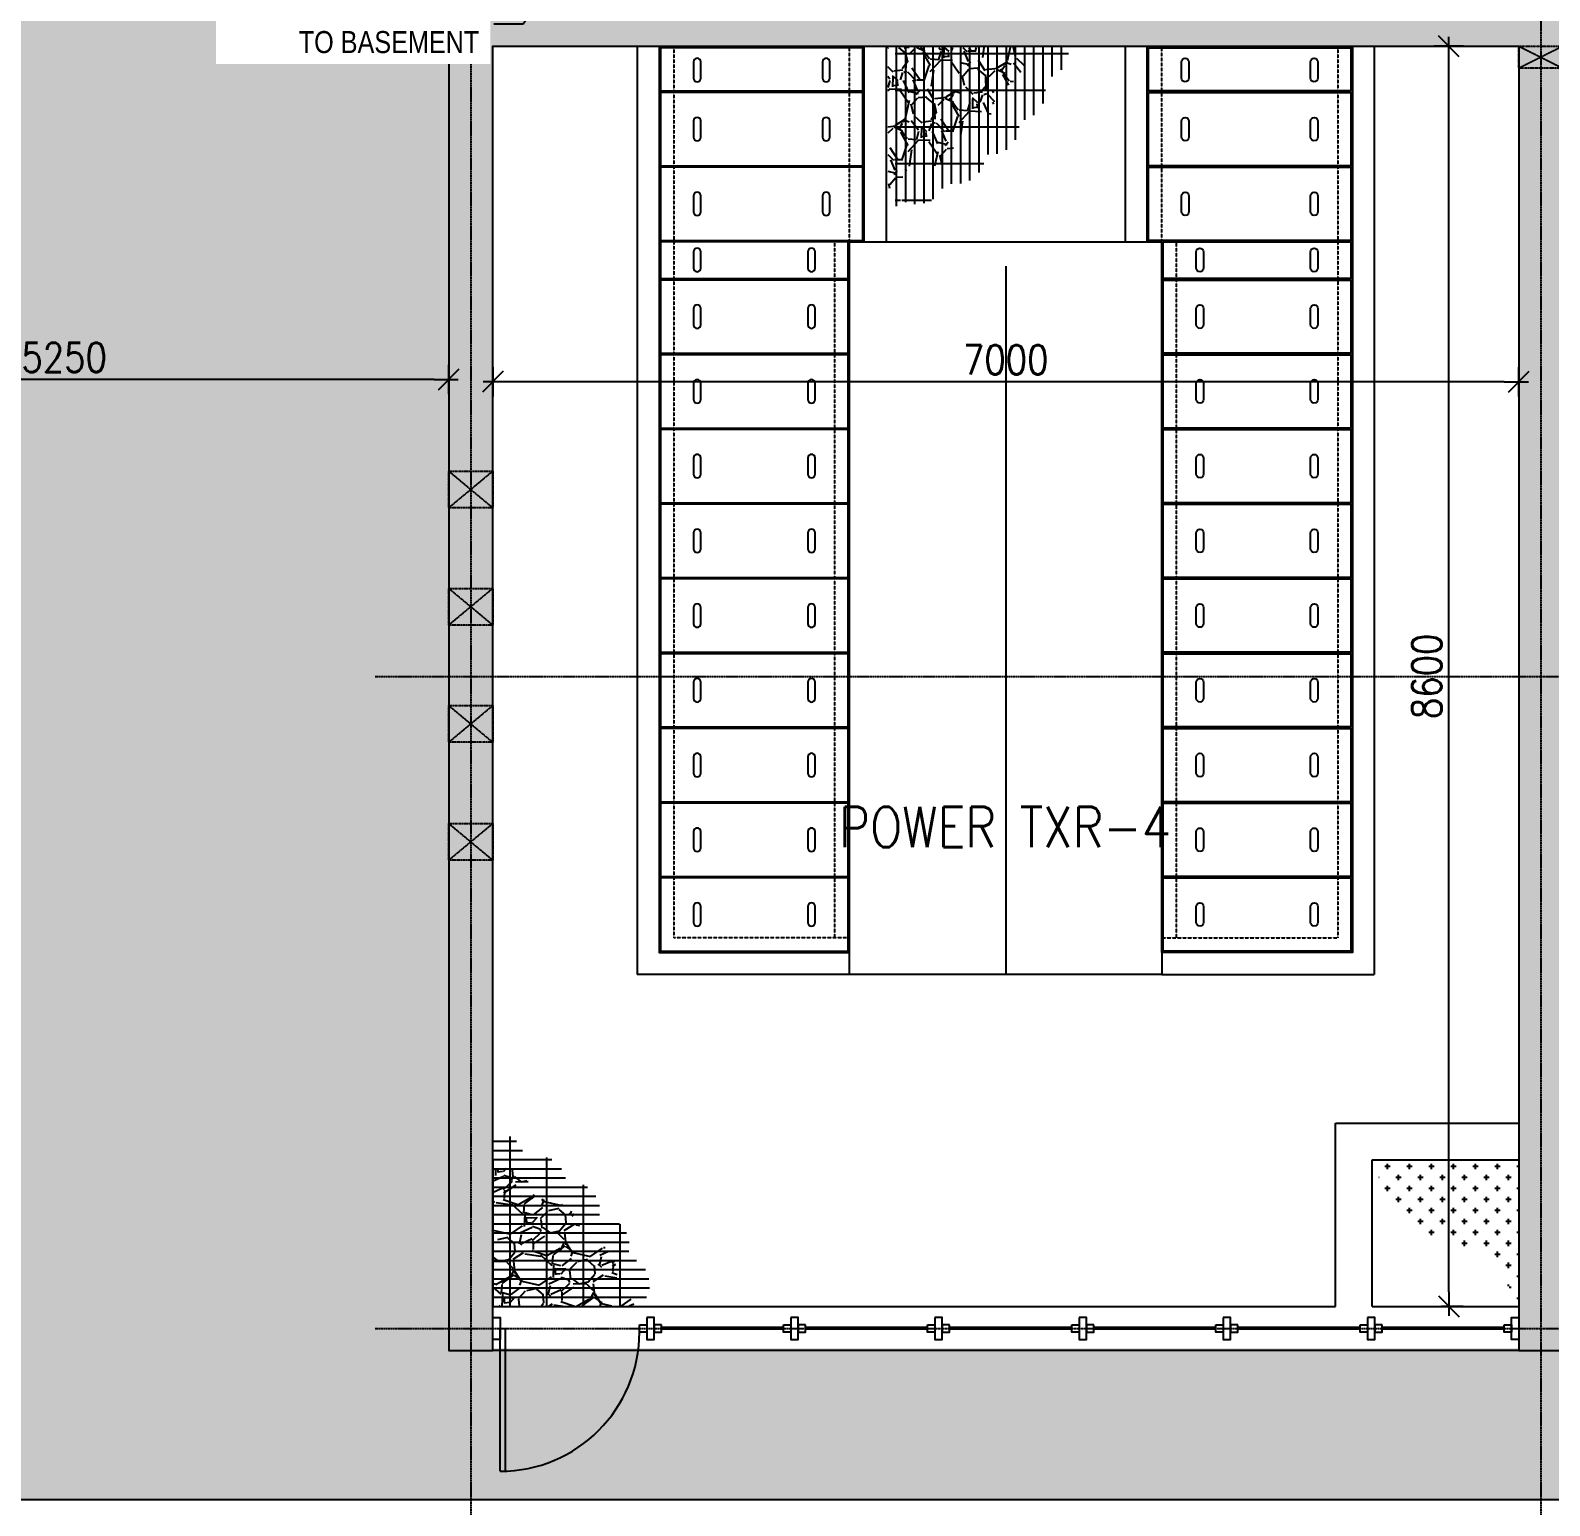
# Model space of a CAD drawing. Header units: metres. Extents: x 841183 to 1048542, y 259326 to 317714.
# Drawn here: x 923368 to 933733, y 279243 to 289311 of the extents above; entities that cross this region are included whole.
import ezdxf
from ezdxf import colors
from ezdxf.entities.mleader import LeaderData, LeaderLine
from ezdxf.math import Vec2, Vec3

# ---------------------------------------------------------------- set-up
doc = ezdxf.new("R2010")
doc.units = ezdxf.units.M
doc.set_wipeout_variables(frame=1)
doc.header["$PDMODE"] = 34
for name, pattern in [('CENTER', [2, 1.25, -0.25, 0.25, -0.25]), ('CENTER2', [1.125, 0.75, -0.125, 0.125, -0.125]), ('HIDDEN', [0.375, 0.25, -0.125]), ('VILLA AXIS$0$CENTER', [2, 1.25, -0.25, 0.25, -0.25])]:
    doc.linetypes.add(name, pattern=pattern)
for name, color, linetype in [('1-FENCE', 252, 'Continuous'), ('A-AXIS LINE', 253, 'Continuous'), ('A-BRICK', 3, 'Continuous'), ('A-COMPOUND WALL', 3, 'Continuous'), ('A-WALL-1', 252, 'Continuous'), ('G-GRID', 252, 'CENTER'), ('G-RC-WALL', 252, 'Continuous'), ('G-TEXT', 252, 'Continuous'), ('INTEC -CONC WALL BELOW', 2, 'Continuous'), ('INTEC -FENCE', 252, 'Continuous'), ('INTEC -RC-WALL', 252, 'Continuous'), ('PAMCAD-PROJECTION', 7, 'Continuous'), ('REVISION-CLOUD', 9, 'Continuous'), ('TIP - DOOR2', 252, 'Continuous'), ('TIP - G - PAVEMENT', 9, 'Continuous'), ('WALL OPENING', 1, 'Continuous')]:
    doc.layers.add(name, color=color, linetype=linetype)
for name, color, linetype, transparency in [('A-AXIS DIMENSION', 252, 'Continuous', 0.6), ('A-HATCH', 252, 'Continuous', 0.6), ('A-REFLECT DOWN', 252, 'Continuous', 0.6), ('G-HATCH', 253, 'Continuous', 0.6), ('G-HATCH-COL-WALL', 253, 'Continuous', 0.6)]:
    doc.layers.add(name, color=color, linetype=linetype, transparency=transparency)
doc.styles.add('romans', font='romans.shx', dxfattribs={"width": 0.85})
doc.styles.get("Standard").update_dxf_attribs({"font": 'ARIALN.TTF'})
doc.dimstyles.new('DIM-100', dxfattribs={"dimtxt": 200, "dimasz": 100, "dimexe": 50, "dimexo": 75, "dimgap": 50, "dimtad": 1, "dimdec": 0, "dimrnd": 5, "dimzin": 9, "dimdsep": 46, "dimtxsty": 'romans', "dimblk1": 'D-oblique', "dimblk2": 'D-oblique', "dimsah": 1, "dimcen": 100, "dimdle": 100, "dimclrd": 256, "dimclre": 256, "dimclrt": 131, "dimadec": 0, "dimazin": 0, "dimtfac": 1, "dimtdec": 0, "dimtofl": 0, "dimtmove": 2, "dimatfit": 3, "dimldrblk": 'OBLIQUE', "dimfxl": 100, "dimfxlon": 1, "dimtfillclr": 256, "dimtolj": 1, "dimtzin": 0, "dimarcsym": 0})

# ---------------------------------------------------------------- blocks, each defined once
blk = doc.blocks.new('B_E_Cu400x400')
at = {"layer": 'TIP - G - PAVEMENT'}
h = blk.add_hatch(color=252, dxfattribs=at)
h.dxf.hatch_style = 1
h.paths.add_polyline_path([(85, 200), (75, 200), (75, 135), (0, 135), (0, 125), (85, 125)])
h.paths.add_polyline_path([(0, 135), (-75, 135), (-75, 200), (-85, 200), (-85, 125), (0, 125)])
at = {"layer": 'A-WALL-1', "color": 252}
blk.add_lwpolyline([(75, 200), (75, 135), (-75, 135), (-75, 200)], dxfattribs=at)
at = {"color": 252}
blk.add_wipeout([(-200, 175), (-175, 200), (-85, 200), (-85, 125), (85, 125), (85, 200), (175, 200), (200, 175), (200, -175), (175, -200), (85, -200), (85, -200), (-85, -200), (-85, -200), (-175, -200), (-200, -175)], dxfattribs=at).dxf.layer = 'A-WALL-1'
at = {"layer": 'A-WALL-1', "color": 252}
blk.add_lwpolyline([(200, 175), (175, 200), (85, 200), (85, 125), (-85, 125), (-85, 200), (-175, 200), (-200, 175), (-200, -175), (-175, -200), (175, -200), (200, -175)], close=True, dxfattribs=at)
at = {"layer": 'G-GRID', "color": 252}
for p, q in [((0, -460), (0, 460)), ((460, 0), (-460, 0))]:
    blk.add_line(p, q, dxfattribs=at)
blk = doc.blocks.new('A$Cc662c809')
at = {"layer": 'A-COMPOUND WALL', "elevation": 0}
blk.add_lwpolyline([(535, 7060), (635, 7060), (660, 7035), (660, 6685), (635, 6660), (285, 6660), (260, 6685), (260, 7035), (285, 7060), (535, 7060)], dxfattribs=at)
at = {"layer": 'TIP - DOOR2', "elevation": 0}
for points in [[(548, 8260), (372, 8260), (372, 8200), (420, 8200), (420, 8181), (489, 8181), (489, 8200), (548, 8200)], [(548, 7060), (372, 7060), (372, 7120), (420, 7120), (420, 7139), (489, 7139), (489, 7120), (548, 7120)]]:
    blk.add_lwpolyline(points, close=True, dxfattribs=at)
blk.add_lwpolyline([(548, 7120), (548, 7172), (1628, 7172, 0.011257), (1628, 7120)], format="xyb", close=True, dxfattribs=at)
at = {"layer": 'TIP - DOOR2'}
for points in [[(569, 6660), (351, 6660), (351, 6585), (411, 6585), (411, 6562), (496, 6562), (496, 6585), (569, 6585)], [(569, 660), (351, 660), (351, 734), (411, 734), (411, 758), (496, 758), (496, 734), (569, 734)]]:
    blk.add_lwpolyline(points, close=True, dxfattribs=at)
for points in [[(569, 6585), (569, 6485), (3394, 6485, -0.015763), (3394, 6585)], [(569, 734), (569, 834), (3394, 834, 0.015763), (3394, 734)]]:
    blk.add_lwpolyline(points, format="xyb", close=True, dxfattribs=at)
for centre, radius, start, end in [((560, 7132, 0), 1068, 2.137, 90.6758), ((569, 6485), 2825, 270, 0), ((569, 834), 2825, 0, 90)]:
    blk.add_arc(centre, radius, start, end, dxfattribs=at)
at = {"rotation": 359.9998847243636}
blk.add_blockref('B_E_Cu400x400', (460, 8460, 0), dxfattribs=at)
at = {"xscale": -1, "rotation": 180.0001152756365}
blk.add_blockref('B_E_Cu400x400', (460, 460, 0), dxfattribs=at)
blk = doc.blocks.new('A$C10b3fa2f')
at = {"layer": 'A-WALL-1', "color": 252}
blk.add_blockref('A$Cc662c809', (-43660, -39210.3, 74), dxfattribs=at)
at = {"layer": 'A-REFLECT DOWN'}
h = blk.add_hatch(dxfattribs=at)
h.set_pattern_fill('AR-HBONE', color=256, scale=75, style=0)
h.set_pattern_definition([(45, (-872853.3, -501345.44), (0, 424.26407), [900, -300]), (135, (-872641.16, -501133.3), (3e-14, 424.26407), [900, -300])])
h.paths.add_polyline_path([(-40951.9, -7637.1), (-40445.1, -7637.1), (-40278.2, -7926.1), (-40445.1, -8215.1), (-40951.9, -8215.1), (-41118.8, -7926.1)])
edge = h.paths.add_edge_path()
edge.add_line((-40250.6, -6912.7), (-42275.6, -6912.7))
edge.add_line((-42275.6, -6912.7), (-42275.6, -105.8))
edge.add_line((-42275.6, -105.8), (-42275.6, 38.9))
edge.add_line((-42275.6, 38.9), (-43125, 38.9))
edge.add_line((-43125, 38.9), (-43125, -30517.1))
edge.add_line((-43125, -30517.1), (-43000, -30517.1))
edge.add_line((-43000, -30517.1), (-43000, -32386.1))
edge.add_line((-43000, -32386.1), (-6450, -32386.1))
edge.add_arc((-6450, -25886.1), 6500, 270, 360)
edge.add_line((50, -25886.1), (50, -22117.5))
edge.add_line((50, -22117.5), (-3025.4, -22117.5))
edge.add_line((-3025.4, -22117.5), (-3025.4, -31367.5))
edge.add_line((-3025.4, -31367.5), (-37875.6, -31367.3))
edge.add_line((-37875.6, -31367.3), (-37875.6, -22117.5))
edge.add_line((-37875.6, -22117.5), (-40250.6, -22117.5))
edge.add_line((-40250.6, -22117.5), (-40250.6, -6912.7))
at = {"layer": 'A-REFLECT DOWN', "color": 252, "elevation": 73.9}
blk.add_lwpolyline([(50, -22130.8), (50, -25900.3, -0.414213), (-6450, -32400.3), (-43000, -32400.3)], format="xyb", dxfattribs=at)
blk = doc.blocks.new('D-oblique')
for p, q in [((-1, 0), (0.65, 0)), ((-0.71, -0.71), (0.71, 0.71)), ((0, -1), (0, 1))]:
    blk.add_line(p, q)
blk = doc.blocks.new('*D454')
at = {"layer": 'A-AXIS DIMENSION', "lineweight": -2, "transparency": 16777216}
for p, q in [((-43325, -24936), (-43325, -25080)), ((-38176, -25030), (-43225, -25030)), ((-38076, -25130), (-38076, -24980))]:
    blk.add_line(p, q, dxfattribs=at)
at = {"layer": 'Defpoints', "color": 0, "transparency": 16777216}
for p in [(-43325, -24679, -110), (-43325, -25030), (-38076, -26224, -68)]:
    blk.add_point(p, dxfattribs=at)
at = {"layer": 'A-AXIS DIMENSION', "lineweight": -2, "transparency": 16777216, "xscale": 100, "yscale": 100, "zscale": 100, "rotation": 180}
blk.add_blockref('D-oblique', (-43325, -25030), dxfattribs=at)
at = {"layer": 'A-AXIS DIMENSION', "lineweight": -2, "transparency": 16777216, "xscale": 100, "yscale": 100, "zscale": 100}
blk.add_blockref('D-oblique', (-38076, -25030), dxfattribs=at)
at = {"layer": 'A-AXIS DIMENSION', "color": 252, "transparency": 16777216, "insert": (-40700, -24880), "char_height": 200, "attachment_point": 5, "style": 'romans'}
blk.add_mtext('\\A1;5250', dxfattribs=at)
blk = doc.blocks.new('_OBLIQUE')
at = {"color": 0, "linetype": 'ByBlock'}
blk.add_line((-0.5, -0.5), (0.5, 0.5), dxfattribs=at)
blk = doc.blocks.new('A$C5F633074')
at = {"layer": '1-FENCE'}
blk.add_lwpolyline([(1000, 1050), (1000, 75), (965, 75), (965, 1049)], dxfattribs=at)
for points in [[(1050, 150), (1050, 0), (1000, 0), (1000, 150)], [(50, 50), (0, 50), (0, 100), (50, 100)]]:
    blk.add_lwpolyline(points, close=True, dxfattribs=at)
blk.add_arc((1000, 100), 950, 90, 180, dxfattribs=at)
blk = doc.blocks.new('*D465')
at = {"layer": 'A-AXIS DIMENSION', "lineweight": -2, "transparency": 16777216}
for p, q in [((-37776, -24946), (-37776, -25096)), ((-30776, -24946), (-30776, -25096)), ((-30876, -25046), (-37676, -25046))]:
    blk.add_line(p, q, dxfattribs=at)
at = {"layer": 'Defpoints', "color": 0, "transparency": 16777216}
for p in [(-37776, -24026, 0), (-30776, -24026, 0), (-37776, -25046)]:
    blk.add_point(p, dxfattribs=at)
at = {"layer": 'A-AXIS DIMENSION', "lineweight": -2, "transparency": 16777216, "xscale": 100, "yscale": 100, "zscale": 100, "rotation": 180}
blk.add_blockref('D-oblique', (-37776, -25046), dxfattribs=at)
at = {"layer": 'A-AXIS DIMENSION', "lineweight": -2, "transparency": 16777216, "xscale": 100, "yscale": 100, "zscale": 100}
blk.add_blockref('D-oblique', (-30776, -25046), dxfattribs=at)
at = {"layer": 'A-AXIS DIMENSION', "color": 252, "transparency": 16777216, "insert": (-34276, -24896), "char_height": 200, "attachment_point": 5, "style": 'romans'}
blk.add_mtext('\\A1;7000', dxfattribs=at)
blk = doc.blocks.new('*D458')
at = {"layer": 'A-AXIS DIMENSION', "lineweight": -2, "transparency": 16777216}
for p, q in [((-31156, -22757), (-31304, -22757)), ((-31254, -31256), (-31254, -22857)), ((-31156, -31356), (-31304, -31356))]:
    blk.add_line(p, q, dxfattribs=at)
at = {"layer": 'Defpoints', "color": 0, "transparency": 16777216}
for p in [(-31254, -22757), (-30844, -22757, -68), (-30844, -31356, -68)]:
    blk.add_point(p, dxfattribs=at)
at = {"layer": 'A-AXIS DIMENSION', "lineweight": -2, "transparency": 16777216, "xscale": 100, "yscale": 100, "zscale": 100}
for p, rotation in [((-31254, -22757), 90), ((-31254, -31356), 270)]:
    blk.add_blockref('D-oblique', p, dxfattribs=dict(at, rotation=rotation))
at = {"layer": 'A-AXIS DIMENSION', "color": 252, "transparency": 16777216, "insert": (-31404, -27057), "char_height": 200, "attachment_point": 5, "rotation": 90, "style": 'romans'}
blk.add_mtext('\\A1;8600', dxfattribs=at)
blk = doc.blocks.new('pre-cast-01')
at = {"layer": 'A-HATCH', "elevation": -68}
blk.add_lwpolyline([(840288, 280765), (841568, 280765), (841568, 280265), (840288, 280265)], close=True, dxfattribs=at)
for points in [[(840538, 280435), (840538, 280435, -0.414214), (840513, 280460), (840513, 280570, -0.414214), (840538, 280595), (840538, 280595, -0.414214), (840563, 280570), (840563, 280460, -0.414214)], [(841318, 280435), (841318, 280435, -0.414214), (841293, 280460), (841293, 280570, -0.414214), (841318, 280595), (841318, 280595, -0.414214), (841343, 280570), (841343, 280460, -0.414214)]]:
    blk.add_lwpolyline(points, format="xyb", close=True, dxfattribs=at)
blk = doc.blocks.new('pre cast-02')
at = {"layer": 'A-HATCH', "elevation": -68}
blk.add_lwpolyline([(840188, 285450), (841568, 285450), (841568, 284950), (840188, 284950)], close=True, dxfattribs=at)
for points in [[(840438, 285120), (840438, 285120, -0.414214), (840413, 285145), (840413, 285255, -0.414214), (840438, 285280), (840438, 285280, -0.414214), (840463, 285255), (840463, 285145, -0.414214)], [(841318, 285120), (841318, 285120, -0.414214), (841293, 285145), (841293, 285255, -0.414214), (841318, 285280), (841318, 285280, -0.414214), (841343, 285255), (841343, 285145, -0.414214)]]:
    blk.add_lwpolyline(points, format="xyb", close=True, dxfattribs=at)
blk = doc.blocks.new('A$C135017ab')
at = {"layer": 'WALL OPENING', "color": 8, "linetype": 'HIDDEN', "ltscale": 5}
for p, q in [((7300, 8900, 0), (7600, 8750, 0)), ((7600, 8900, 0), (7300, 8750, 0)), ((0, 6000, 0), (300, 5750, 0)), ((300, 6000, 0), (0, 5750, 0)), ((0, 5200, 0), (300, 4950, 0)), ((300, 5200, 0), (0, 4950, 0)), ((0, 4400, 0), (300, 4150, 0)), ((300, 4400, 0), (0, 4150, 0)), ((0, 3595, -429935700), (300, 3345, -429935700)), ((300, 3595, -429935700), (0, 3345, -429935700))]:
    blk.add_line(p, q, dxfattribs=at)
for points, elevation in [([(7300, 8750), (7300, 8900), (7600, 8900), (7600, 8750)], 0), ([(0, 5750), (0, 6000), (300, 6000), (300, 5750)], 0), ([(0, 4950), (0, 5200), (300, 5200), (300, 4950)], 0), ([(0, 4150), (0, 4400), (300, 4400), (300, 4150)], 0), ([(0, 3345), (0, 3595), (300, 3595), (300, 3345)], -429935700)]:
    blk.add_lwpolyline(points, close=True, dxfattribs=dict(at, elevation=elevation))
blk = doc.blocks.new('A$Caca1db55')
ml = blk.add_multileader_mtext('Standard')
ml.set_content('FAD FROM ROOF\\PTO BASEMENT', color=256)
ml.set_leader_properties()
ml.build(insert=Vec2(0, 0))
ml.multileader.update_dxf_attribs({"text_left_attachment_type": 2, "text_right_attachment_type": 2, "dogleg_length": 200, "arrow_head_size": 200})
ctx = ml.context
ctx.base_point, ctx.char_height, ctx.arrow_head_size, ctx.landing_gap_size, ctx.plane_origin = Vec3(-39187, -22332, -221), 150, 200, 100, Vec3(-42334, -25707, -221)
ctx.left_attachment, ctx.right_attachment, ctx.text_align_type = 2, 2, 2
notes = []
notes.append((ctx, [(0, (1, 1, 0), (-37368, -22332, -221), (-1, 0), 200, [(0, [(-36547, -21117, -221)], 0, [])])]))
ctx.mtext.insert, ctx.mtext.width, ctx.mtext.alignment, ctx.mtext.flow_direction = Vec3(-37668, -22128, -221), 1720.05, 3, 5
ctx.mtext.has_bg_fill, ctx.mtext.bg_color, ctx.mtext.bg_scale_factor, ctx.mtext.bg_transparency, ctx.mtext.use_window_bg_color = 1, -1027028792, 1.5, 0, 1
ml = blk.add_multileader_mtext('Standard')
ml.set_content('STL WITH \\PFINE FILTER FOR \\P33kV SWGR ROOM', color=256)
ml.set_leader_properties()
ml.build(insert=Vec2(0, 0))
ml.multileader.update_dxf_attribs({"text_left_attachment_type": 2, "text_right_attachment_type": 2, "dogleg_length": 200, "arrow_head_size": 200})
ctx = ml.context
ctx.base_point, ctx.char_height, ctx.arrow_head_size, ctx.landing_gap_size, ctx.plane_origin = Vec3(-31864, -21827, -37), 150, 200, 100, Vec3(-33352, -23018, -37)
ctx.left_attachment, ctx.right_attachment, ctx.text_align_type = 2, 2, 2
notes.append((ctx, [(0, (1, 1, 0), (-29927, -21827, -37), (-1, 0), 200, [(0, [(-29107, -21096, -37)], 0, [])])]))
ctx.mtext.insert, ctx.mtext.alignment, ctx.mtext.flow_direction = Vec3(-30227, -21496, -37), 3, 5
ctx.mtext.has_bg_fill, ctx.mtext.bg_color, ctx.mtext.bg_scale_factor, ctx.mtext.bg_transparency, ctx.mtext.use_window_bg_color = 1, -1027028792, 1.5, 0, 1
for ctx, leaders in notes:
    for number, flags, end, landing, length, lines in leaders:
        leader = LeaderData()
        leader.index, (leader.has_last_leader_line, leader.has_dogleg_vector, leader.attachment_direction) = number, flags
        leader.last_leader_point, leader.dogleg_vector, leader.dogleg_length = Vec3(end), Vec3(landing), length
        for number, points, colour, breaks in lines:
            line = LeaderLine()
            line.index, line.vertices, line.color, line.breaks = number, Vec3.list(points), colors.encode_raw_color(colour), breaks
            leader.lines.append(line)
        ctx.leaders.append(leader)
blk = doc.blocks.new('A$Cef9c9996')
at = {"layer": 'A-REFLECT DOWN'}
h = blk.add_hatch(dxfattribs=at)
h.set_pattern_fill('AR-HBONE', color=256, scale=75, style=0)
h.set_pattern_definition([(45, (-873053.33, -501634.64), (0, 424.26407), [900, -300]), (135, (-872841.2, -501422.5), (3e-14, 424.26407), [900, -300])])
h.paths.add_polyline_path([(-41151.96082, -7926.32103), (-40645.1139, -7926.32103), (-40478.26212, -8215.31679), (-40645.1139, -8504.31255), (-41151.96082, -8504.31255), (-41318.8126, -8215.31679)])
edge = h.paths.add_edge_path()
edge.add_line((-40450.61533, -7201.94287), (-42475.61533, -7201.94287))
edge.add_line((-42475.61533, -7201.94287), (-42475.61533, -394.99875))
edge.add_line((-42475.61533, -394.99875), (-42475.61533, -250.33845))
edge.add_line((-42475.61533, -250.33845), (-43325.04045, -250.33845))
edge.add_line((-43325.04045, -250.33845), (-43325.03899, -30806.27827))
edge.add_line((-43325.03899, -30806.27827), (-43200.04115, -30806.27827))
edge.add_line((-43200.04115, -30806.27827), (-43200.04115, -32675.32518))
edge.add_line((-43200.04115, -32675.32518), (-6650.05266, -32675.32518))
edge.add_arc((-6650.05266, -26175.32518), 6500, 270, 360)
edge.add_line((-150.05266, -26175.32518), (-150.05266, -22406.69091))
edge.add_line((-150.05266, -22406.69091), (-3225.46308, -22406.69091))
edge.add_line((-3225.46308, -22406.69091), (-3225.46308, -31656.6906))
edge.add_line((-3225.46308, -31656.6906), (-38075.61537, -31656.47599))
edge.add_line((-38075.61537, -31656.47599), (-38075.61537, -22406.6906))
edge.add_line((-38075.61537, -22406.6906), (-40450.61533, -22406.6906))
edge.add_line((-40450.61533, -22406.6906), (-40450.61533, -7201.94287))
at = {"layer": 'G-HATCH'}
h = blk.add_hatch(dxfattribs=at)
h.set_pattern_fill('GRAVEL', color=256, scale=400, angle=240.564652468, style=0)
h.set_pattern_definition([(251.4225475, (-1001378.257, -298900.673), (-1562.6680208, -4556.102281), [53.8144, -5327.6352]), (294.4656475, (-1001395.401, -298951.684), (-2010.55638467, 4376.9469131), [92.3472, -9142.37]), (346.9249475, (-1001357.156, -299035.74), (-5797.7732358, 1321.2972175), [65.1152, -6446.4128]), (212.1616475, (-1001367.582, -299220.745), (6770.71076357, 4279.8920979), [84.0952, -8325.4232]), (186.6016475, (-1001438.773, -299265.51), (5163.2547749, 617.09172687), [82.462, -8163.7492]), (122.1616475, (-1001520.688, -299274.99), (4279.8920979, -6770.71076357), [84.0952, -8325.4232]), (81.7411475, (-1001565.453, -299203.8), (-928.14445845, -6494.50134487), [111.2116, -11009.9396]), (47.1800475, (-1001549.478, -299093.741), (6287.97634959, 6763.2352468), [104.9952, -10394.5284]), (358.0057475, (-1001478.113, -299016.728), (6101.34765053, -231.42445577), [84.38, -8353.6292]), (304.1989475, (-1001393.784, -299019.664), (-2510.7025638, 3635.433022), [96.3328, -4720.3052]), (257.0379475, (-1001339.638, -299099.34), (-1473.08581373, -6342.71381525), [124.5792, -12333.35]), (340.6212475, (-1001565.677, -298877.83), (3466.2207321, -1259.0930383), [42.5204, -4209.5376]), (307.9661475, (-1001525.565, -298891.94), (-3252.2249736, 4135.5810533), [80.8948, -8008.6044]), (254.435348, (-1001475.8, -298955.71), (-348.364424, -196.57652), [56.5684, -509.1168]), (276.2367475, (-1001420.235, -298956.51), (-286.1531297, 2134.974661), [30.4632, -3015.846]), (187.6339475, (-1001416.925, -298986.794), (1241.669483, 241.365135), [43.0812, -2110.9848]), (88.4715475, (-1001459.625, -298992.52), (107.0005207, 1438.2456603), [69.9716, -2262.4092]), (317.870248, (-1001457.76, -298922.57), (-741.516757, 500.152643), [50.5964, -1214.3148]), (103.0458475, (-1001302.91, -299188.845), (-920.67457703, 4073.3718661), [70.88, -7017.138]), (49.0891475, (-1001318.91, -299119.794), (-3045.70333955, -3555.79704165), [59.4644, -5886.9632]), (186.2367475, (-1001388.086, -298883.255), (2134.974661, 286.1531297), [60.926, -2985.3832]), (135.8248475, (-1001448.651, -298889.874), (3010.8553978, -2893.9159991), [70.88, -7017.138]), (139.9913475, (-1001518.897, -299310.722), (1679.6098789, -1348.670102), [68.352, -3349.2496]), (184.6602475, (-1001571.25, -299266.78), (4814.8894177, 420.52282105), [57.2712, -5669.8572]), (52.6339475, (-1001738.416, -299076.35), (1348.668318, 1679.6113197), [60.926, -2985.3832]), (102.0813475, (-1001701.44, -299027.925), (1162.03896726, -5315.04156154), [67.0524, -6638.1696]), (49.9913475, (-1001642.093, -299247.046), (-1348.670102, -1679.6098789), [34.176, -3383.4256]), (18.1254475, (-1001726.62, -299097.25), (1590.033519, 437.942478), [20.396, -2019.2116]), (313.471548, (-1001707.24, -299090.9), (-938.093114, 848.517067), [82.462, -1566.78]), (293.4263475, (-1001650.504, -299150.749), (-1617.4004274, 3680.21940134), [76.42, -7565.5692]), (175.745248, (-1001490.98, -299010.21), (893.305197, 44.788043), [57.6888, -1384.5316]), (126.2781475, (-1001548.508, -299005.929), (-4038.53103875, 5529.03867919), [100.7176, -9971.0252]), (58.4899475, (-1001608.103, -298924.735), (-1652.2445233, -2769.4925405), [41.1824, -4077.0696]), (29.435348, (-1001586.58, -298889.62), (544.94077, -151.78786), [24, -376]), (359.1789475, (-1001636.12, -299151.819), (-3224.8558892, 17.419814), [55.5696, -5501.408]), (71.4225475, (-1001580.557, -299152.615), (1562.6680208, 4556.102281), [107.6288, -5273.8208]), (119.435348, (-1001546.27, -299050.6), (151.78786, 544.94077), [104, -296]), (154.1305475, (-1001597.378, -298960.02), (4404.3166427, -2107.6042857), [63.2456, -6261.3096]), (225.3807475, (-1001654.286, -298932.424), (-1196.880877, -1134.670125), [58.2408, -2853.8032]), (271.7893475, (-1001695.194, -298973.879), (251.30597703, -8584.6866277), [94.826, -9387.7896]), (304.0092475, (-1001692.233, -299068.659), (2903.85653717, -4332.16087772), [100.3196, -9931.6296])])
edge = h.paths.add_edge_path()
edge.add_line((-35080.46757, -22764.1906), (-34145.00403, -22764.1906))
edge.add_arc((-34379.49375, -22816.53041), 240.26004, 634.819267614, 732.582577857, ccw=False)
edge.add_arc((-34607.61349, -23113.71212), 254.93669, 627.850541788, 733.097539628, ccw=False)
edge.add_arc((-34864.27945, -23366.01112), 247.11645, 969.430012637, 1079.430012537, ccw=False)
edge.add_arc((-35173.36549, -23517.38339), 236.21674, 1013.158377827, 1060.206860347, ccw=False)
edge.add_line((-35080.46757, -23734.56608), (-35080.46757, -22764.1906))
h = blk.add_hatch(dxfattribs=at)
h.set_pattern_fill('GRATE', color=256, scale=2000, angle=270, style=0)
h.set_pattern_definition([(90, (-1001535.086, -299348.07), (62.5, -7e-14), []), (360, (-1001535.09, -299348.07), (-2e-13, -250), [])])
edge = h.paths.add_edge_path()
edge.add_line((-35030.46757, -22764.1906), (-33847.20214, -22764.1906))
edge.add_arc((-34046.08202, -22784.33585), 199.89757, 636.831818712, 725.783963026, ccw=False)
edge.add_arc((-34204.02709, -23066.85649), 200.2167, 634.819267614, 744.819267514, ccw=False)
edge.add_arc((-34379.99518, -23300.40256), 195.77049, 620.012487355, 730.012487255, ccw=False)
edge.add_arc((-34619.86853, -23491.15767), 205.93037, 969.430012637, 1079.430012537, ccw=False)
edge.add_arc((-34883.17992, -23638.60522), 196.26946, 956.639481651, 1066.639481551, ccw=False)
edge.add_arc((-35176.63894, -23711.04147), 206.86271, 1034.959804767, 1053.749918647, ccw=False)
edge.add_line((-35030.46757, -23857.41808), (-35030.46757, -22764.1906))
h = blk.add_hatch(dxfattribs=at)
h.set_pattern_fill('GRATE', color=256, scale=2000, angle=180, style=0)
h.set_pattern_definition([(360, (-307358.05, 935916.42), (-8e-14, -62.5), []), (270, (-307358.05, 935916.42), (-250, 3e-13), [])])
edge = h.paths.add_edge_path()
edge.add_line((-37777.0627, -31354.07581), (-37777.0627, -30170.81038))
edge.add_arc((-37756.91746, -30369.69026), 199.89757, 726.831818712, 815.783963026, ccw=False)
edge.add_arc((-37474.39682, -30527.63533), 200.2167, 724.819267614, 834.819267514, ccw=False)
edge.add_arc((-37240.85074, -30703.60342), 195.77049, 710.012487355, 820.012487255, ccw=False)
edge.add_arc((-37050.09564, -30943.47677), 205.93037, 1059.430012637, 1169.430012537, ccw=False)
edge.add_arc((-36902.64808, -31206.78816), 196.26946, 1046.639481651, 1156.639481551, ccw=False)
edge.add_arc((-36830.21183, -31500.24718), 206.86271, 1124.959804767, 1143.749918647, ccw=False)
edge.add_line((-36683.83523, -31354.07581), (-37777.0627, -31354.07581))
h = blk.add_hatch(dxfattribs=at)
h.set_pattern_fill('CROSS', color=256, scale=300, angle=-270, style=0)
h.set_pattern_definition([(90, (-1022923.12, -303311.406), (-75, 75), [37.5, -112.5]), (180, (-1022904.37, -303292.656), (-75, -75), [37.5, -112.5])])
edge = h.paths.add_edge_path()
edge.add_spline(control_points=[(-30775.61537, -31356.47628), (-30840.7533, -31223.65946), (-30988.98142, -30921.421), (-31581.41271, -30897.10048), (-31711.27636, -30535.58414), (-31775.61537, -30356.47628)], knot_values=[0, 0, 0, 0, 419.0533606415, 953.5994301289, 1478.4730783566, 1478.4730783566, 1478.4730783566, 1478.4730783566], degree=3, periodic=0)
edge.add_line((-31775.61537, -30356.47628), (-30775.61537, -30356.47628))
edge.add_line((-30775.61537, -30356.47628), (-30775.61537, -31356.47628))
h = blk.add_hatch(dxfattribs=at)
h.set_pattern_fill('GRAVEL', color=256, scale=400, angle=150.564652468, style=0)
h.set_pattern_definition([(161.4225475, (-306910.65, 935709.59), (-4556.102281, 1562.6680208), [53.8144, -5327.6352]), (204.4656475, (-306961.661, 935726.734), (4376.9469131, 2010.55638467), [92.3472, -9142.37]), (256.9249475, (-307045.716, 935688.489), (1321.2972175, 5797.7732358), [65.1152, -6446.4128]), (122.1616475, (-307230.723, 935698.915), (4279.8920979, -6770.71076357), [84.0952, -8325.4232]), (96.6016475, (-307275.487, 935770.106), (617.09172687, -5163.2547749), [82.462, -8163.7492]), (32.1616475, (-307284.968, 935852.02), (-6770.71076357, -4279.8920979), [84.0952, -8325.4232]), (351.7411475, (-307213.777, 935896.786), (-6494.50134487, 928.14445845), [111.2116, -11009.9396]), (317.1800475, (-307103.719, 935880.81), (6763.2352468, -6287.97634959), [104.9952, -10394.5284]), (268.0057475, (-307026.706, 935809.445), (-231.42445577, -6101.34765053), [84.38, -8353.6292]), (214.1989475, (-307029.642, 935725.116), (3635.433022, 2510.7025638), [96.3328, -4720.3052]), (167.0379475, (-307109.318, 935670.971), (-6342.71381525, 1473.08581373), [124.5792, -12333.35]), (250.6212475, (-306887.808, 935897.01), (-1259.0930383, -3466.2207321), [42.5204, -4209.5376]), (217.9661475, (-306901.916, 935856.897), (4135.5810533, 3252.2249736), [80.8948, -8008.6044]), (164.435348, (-306965.7, 935807.13), (-196.57652, 348.364424), [56.5684, -509.1168]), (186.2367475, (-306966.49, 935751.567), (2134.974661, 286.1531297), [30.4632, -3015.846]), (97.6339475, (-306996.77, 935748.26), (241.365135, -1241.669483), [43.0812, -2110.9848]), (358.4715475, (-307002.494, 935790.96), (1438.2456603, -107.0005207), [69.9716, -2262.4092]), (227.870248, (-306932.55, 935789.09), (500.152643, 741.516757), [50.5964, -1214.3148]), (13.0458475, (-307198.822, 935634.243), (4073.3718661, 920.67457703), [70.88, -7017.138]), (319.0891475, (-307129.772, 935650.243), (-3555.79704165, 3045.70333955), [59.4644, -5886.9632]), (96.2367475, (-306893.23, 935719.42), (286.1531297, -2134.974661), [60.926, -2985.3832]), (45.8248475, (-306899.851, 935779.984), (-2893.9159991, -3010.8553978), [70.88, -7017.138]), (49.9913475, (-307320.7, 935850.23), (-1348.670102, -1679.6098789), [68.352, -3349.2496]), (94.6602475, (-307276.756, 935902.583), (420.52282105, -4814.8894177), [57.2712, -5669.8572]), (322.6339475, (-307086.325, 936069.75), (1679.6113197, -1348.668318), [60.926, -2985.3832]), (12.0813475, (-307037.903, 936032.772), (-5315.04156154, -1162.03896726), [67.0524, -6638.1696]), (319.9913475, (-307257.024, 935973.426), (-1679.6098789, 1348.670102), [34.176, -3383.4256]), (288.1254475, (-307107.23, 936057.95), (437.942478, -1590.033519), [20.396, -2019.2116]), (223.471548, (-307100.88, 936038.57), (848.517067, 938.093114), [82.462, -1566.78]), (203.4263475, (-307160.726, 935981.836), (3680.21940134, 1617.4004274), [76.42, -7565.5692]), (85.745248, (-307020.19, 935822.31), (44.788043, -893.305197), [57.6888, -1384.5316]), (36.2781475, (-307015.906, 935879.84), (5529.03867919, 4038.53103875), [100.7176, -9971.0252]), (328.4899475, (-306934.712, 935939.435), (-2769.4925405, 1652.2445233), [41.1824, -4077.0696]), (299.435348, (-306899.6, 935917.9), (-151.78786, -544.94077), [24, -376]), (269.1789475, (-307161.796, 935967.454), (17.419814, 3224.8558892), [55.5696, -5501.408]), (341.4225475, (-307162.592, 935911.89), (4556.102281, -1562.6680208), [107.6288, -5273.8208]), (29.435348, (-307060.57, 935877.6), (544.94077, -151.78786), [104, -296]), (64.1305475, (-306969.997, 935928.71), (-2107.6042857, -4404.3166427), [63.2456, -6261.3096]), (135.3807475, (-306942.4, 935985.62), (-1134.670125, 1196.880877), [58.2408, -2853.8032]), (181.7893475, (-306983.856, 936026.526), (-8584.6866277, -251.30597703), [94.826, -9387.7896]), (214.0092475, (-307078.636, 936023.565), (-4332.16087772, -2903.85653717), [100.3196, -9931.6296])])
edge = h.paths.add_edge_path()
edge.add_line((-37777.0627, -31354.07581), (-37777.0627, -30418.61227))
edge.add_arc((-37724.7229, -30653.102), 240.26004, 724.819267614, 822.582577857, ccw=False)
edge.add_arc((-37427.54118, -30881.22174), 254.93669, 717.850541788, 823.097539628, ccw=False)
edge.add_arc((-37175.24218, -31137.88769), 247.11645, 1059.430012637, 1169.430012537, ccw=False)
edge.add_arc((-37023.86992, -31446.97374), 236.21674, 1103.158377827, 1150.206860347, ccw=False)
edge.add_line((-36806.68722, -31354.07581), (-37777.0627, -31354.07581))
at = {"layer": 'G-HATCH-COL-WALL'}
blk.add_hatch(color=256, dxfattribs=at).paths.add_polyline_path([(-23175.61537, -31656.47599), (-23175.61537, -22756.6906), (-16175.61537, -22756.6906), (-16175.61537, -31656.47599), (-15875.61537, -31656.47599), (-15875.61537, -22756.6906), (-8875.61537, -22756.6906), (-8875.61537, -31656.6906), (-8575.61537, -31656.6906), (-3225.46308, -31656.6906), (-3225.46308, -31356.6906), (-8575.61537, -31356.6906), (-8575.61537, -27206.6906), (-3225.46308, -27206.6906), (-3225.46308, -26906.6906), (-8575.61537, -26906.6906), (-8575.61537, -22756.6906), (-3225.46308, -22756.6906), (-3225.46308, -22456.6906), (-38075.61537, -22456.6906), (-38075.61537, -31656.47599), (-37775.61537, -31656.47599), (-37775.61537, -22756.6906), (-30775.61537, -22756.6906), (-30775.61537, -31656.47599), (-30475.61537, -31656.47599), (-30475.61537, -22756.6906), (-23475.61537, -22756.6906), (-23475.61537, -31656.47599)])
at = {"layer": 'A-AXIS LINE', "linetype": 'VILLA AXIS$0$CENTER', "ltscale": 4}
for p, q in [((-37925.61537, -22363.43469, 0.00007), (-37925.61537, -34394.0789, 0.00007)), ((-30625.61537, -22363.43469, 0.00007), (-30625.61537, -34394.0789, 0.00007)), ((-38578.32716, -27056.6906, -107.83912), (8014.64756, -27056.6906, 0.00007)), ((-38578.32716, -31506.6906, -107.83911), (8014.64756, -31506.6906, 0.00008))]:
    blk.add_line(p, q, dxfattribs=at)
at = {"layer": 'A-HATCH'}
for points, elevation in [([(-35251.27746, -22766.6906), (-36631.27746, -22766.6906), (-36631.27746, -23061.6906), (-35251.27746, -23061.6906)], -20.13042), ([(-33301.74213, -22766.6906), (-31921.74213, -22766.6906), (-31921.74213, -23061.6906), (-33301.74213, -23061.6906)], -20.13042), ([(-35351.27746, -24091.6906), (-36631.27746, -24091.6906), (-36631.27746, -24341.47599), (-35351.27746, -24341.47599)], -20.13039), ([(-33201.74213, -24091.6906), (-31921.74213, -24091.6906), (-31921.74213, -24341.47599), (-33201.74213, -24341.47599)], -20.13039)]:
    blk.add_lwpolyline(points, close=True, dxfattribs=dict(at, elevation=elevation))
for points, elevation in [([(-36381.27746, -22998.93092), (-36381.27746, -22998.93092, 0.4142135624), (-36356.27746, -22973.93092), (-36356.27746, -22863.93092, 0.4142135624), (-36381.27746, -22838.93092), (-36381.27746, -22838.93092, 0.4142135624), (-36406.27746, -22863.93092), (-36406.27746, -22973.93092, 0.4142135624)], -20.13042), ([(-35501.27746, -22998.93092), (-35501.27746, -22998.93092, 0.4142135624), (-35476.27746, -22973.93092), (-35476.27746, -22863.93092, 0.4142135624), (-35501.27746, -22838.93092), (-35501.27746, -22838.93092, 0.4142135624), (-35526.27746, -22863.93092), (-35526.27746, -22973.93092, 0.4142135624)], -20.13042), ([(-33051.74213, -22998.93092), (-33051.74213, -22998.93092, -0.4142135624), (-33076.74213, -22973.93092), (-33076.74213, -22863.93092, -0.4142135624), (-33051.74213, -22838.93092), (-33051.74213, -22838.93092, -0.4142135624), (-33026.74213, -22863.93092), (-33026.74213, -22973.93092, -0.4142135624)], -20.13042), ([(-32171.74213, -22998.93092), (-32171.74213, -22998.93092, -0.4142135624), (-32196.74213, -22973.93092), (-32196.74213, -22863.93092, -0.4142135624), (-32171.74213, -22838.93092), (-32171.74213, -22838.93092, -0.4142135624), (-32146.74213, -22863.93092), (-32146.74213, -22973.93092, -0.4142135624)], -20.13042), ([(-36381.27746, -24294.97599), (-36381.27746, -24294.97599, 0.4142135624), (-36356.27746, -24269.97599), (-36356.27746, -24159.97599, 0.4142135624), (-36381.27746, -24134.97599), (-36381.27746, -24134.97599, 0.4142135624), (-36406.27746, -24159.97599), (-36406.27746, -24269.97599, 0.4142135624)], -20.13039), ([(-35601.27746, -24294.97599), (-35601.27746, -24294.97599, 0.4142135624), (-35576.27746, -24269.97599), (-35576.27746, -24159.97599, 0.4142135624), (-35601.27746, -24134.97599), (-35601.27746, -24134.97599, 0.4142135624), (-35626.27746, -24159.97599), (-35626.27746, -24269.97599, 0.4142135624)], -20.13039), ([(-32951.74213, -24294.97599), (-32951.74213, -24294.97599, -0.4142135624), (-32976.74213, -24269.97599), (-32976.74213, -24159.97599, -0.4142135624), (-32951.74213, -24134.97599), (-32951.74213, -24134.97599, -0.4142135624), (-32926.74213, -24159.97599), (-32926.74213, -24269.97599, -0.4142135624)], -20.13039), ([(-32171.74213, -24294.97599), (-32171.74213, -24294.97599, -0.4142135624), (-32196.74213, -24269.97599), (-32196.74213, -24159.97599, -0.4142135624), (-32171.74213, -24134.97599), (-32171.74213, -24134.97599, -0.4142135624), (-32146.74213, -24159.97599), (-32146.74213, -24269.97599, -0.4142135624)], -20.13039)]:
    blk.add_lwpolyline(points, format="xyb", close=True, dxfattribs=dict(at, elevation=elevation))
at = {"layer": 'A-REFLECT DOWN', "elevation": 47.92292}
blk.add_lwpolyline([(-150.04508, -22405.84578), (-150.05266, -26175.33825, -0.4142129731), (-6650.05266, -32675.32518), (-43200.0412, -32675.32518)], format="xyb", dxfattribs=at)
at = {"layer": 'G-RC-WALL'}
for p, q in [((-36791.27746, -22756.6906, -20.1304), (-36791.27746, -29091.47599, -20.13041)), ((-35091.27746, -22756.6906, -20.1304), (-35091.27746, -24091.6906, -20.13037)), ((-33461.74213, -22756.6906, -20.1304), (-33461.74213, -24091.6906, -20.13037)), ((-31761.74213, -22756.6906, -20.1304), (-31761.74213, -29091.47599, -20.13041)), ((-35341.27746, -29091.47599, -20.1304), (-36791.27746, -29091.47599, -20.13041)), ((-33211.74213, -29091.47599, -20.1304), (-31761.74213, -29091.47599, -20.13041)), ((-32025.61537, -31356.47599, -20.13038), (-32025.61537, -30106.47599, -20.13037)), ((-32025.61537, -30106.47599, -20.13037), (-30775.61537, -30106.47599, -20.1304)), ((-37775.61537, -30356.47599, -20.1304), (-37775.61537, -31356.47599, -20.13041)), ((-31775.61537, -31356.47599, -20.13038), (-31775.61537, -30356.47599, -20.13037)), ((-31775.61537, -30356.47599, -20.13037), (-30775.61537, -30356.47599, -20.1304)), ((-37775.61537, -31356.47599, -20.1304), (-34275.61537, -31356.47599, -20.13036)), ((-34775.61537, -31356.47599, -20.13039), (-32025.61537, -31356.47599, -20.13037)), ((-31775.61537, -31356.47599, -20.13038), (-30775.61537, -31356.47599, -20.13041))]:
    blk.add_line(p, q, dxfattribs=at)
at = {"layer": 'G-RC-WALL', "linetype": 'HIDDEN'}
for p, q in [((-36541.27746, -22756.6906, -20.1304), (-36541.27746, -28841.47599, -20.13041)), ((-32011.74213, -22756.6906, -20.1304), (-32011.74213, -28841.47599, -20.13041)), ((-35441.27746, -28841.47599, -20.1304), (-35441.27746, -24083.93092, -20.13039)), ((-33111.74213, -28841.47599, -20.1304), (-33111.74213, -24083.93092, -20.13039)), ((-35341.27746, -28841.47599, -20.1304), (-36541.27746, -28841.47599, -20.13041)), ((-33211.74213, -28841.47599, -20.1304), (-32011.74213, -28841.47599, -20.13041))]:
    blk.add_line(p, q, dxfattribs=at)
at = {"layer": 'G-RC-WALL'}
for points, elevation in [([(-36641.27746, -22756.6906), (-36641.27746, -28941.47599), (-35341.27746, -28941.47599), (-35341.27746, -24091.6906), (-35241.27746, -24091.6906), (-35241.27746, -24083.93092)], -20.13039), ([(-35241.27746, -24083.93092), (-35241.27746, -22756.6906)], -20.1304), ([(-31911.74213, -22756.6906), (-31911.74213, -28941.47599), (-33211.74213, -28941.47599), (-33211.74213, -24091.6906), (-33311.74213, -24091.6906), (-33311.74213, -24083.93092)], -20.13039), ([(-33311.74213, -24083.93092), (-33311.74213, -22756.6906)], -20.1304), ([(-35341.27746, -29091.47599), (-35341.27746, -24091.6906), (-33211.74213, -24091.6906), (-33211.74213, -29091.47599)], -20.13037), ([(-33211.74213, -29091.47599), (-35341.27746, -29091.47599)], -20.13041)]:
    blk.add_lwpolyline(points, dxfattribs=dict(at, elevation=elevation))
at = {"layer": 'G-RC-WALL', "linetype": 'HIDDEN', "elevation": -20.1304}
for points in [[(-35341.27746, -24083.93092), (-35341.27746, -22756.6906)], [(-35341.27746, -24083.93092), (-35341.27746, -22756.6906)], [(-33211.74213, -24083.93092), (-33211.74213, -22756.6906)], [(-33211.74213, -24083.93092), (-33211.74213, -22756.6906)]]:
    blk.add_lwpolyline(points, dxfattribs=at)
at = {"layer": 'G-RC-WALL', "linetype": 'CENTER2', "ltscale": 5, "elevation": -20.13037}
blk.add_lwpolyline([(-34275.61537, -24256.6906), (-34275.61537, -29091.47599)], dxfattribs=at)
at = {"layer": 'INTEC -FENCE'}
for p, q in [((-35792.28537, -31501.47599, 47.92294), (-36625.61537, -31501.47599, -20.13039)), ((-35692.28537, -31431.47599, 47.92294), (-35742.28537, -31431.47599, 47.92294)), ((-35692.28537, -31531.47599, 47.92294), (-35692.28537, -31431.47599, 47.92294)), ((-34808.95537, -31501.47599, 47.92294), (-35642.28537, -31501.47599, -20.13039)), ((-34708.95537, -31431.47599, 47.92294), (-34758.95537, -31431.47599, 47.92294)), ((-34708.95537, -31531.47599, 47.92294), (-34708.95537, -31431.47599, 47.92294)), ((-33825.62537, -31501.47599, 47.92294), (-34658.95537, -31501.47599, -20.13039)), ((-33725.62537, -31431.47599, 47.92294), (-33775.62537, -31431.47599, 47.92294)), ((-33725.62537, -31531.47599, 47.92294), (-33725.62537, -31431.47599, 47.92294)), ((-32842.29537, -31501.47599, 47.92294), (-33675.62537, -31501.47599, -20.13039)), ((-32742.29537, -31431.47599, 47.92294), (-32792.29537, -31431.47599, 47.92294)), ((-32742.29537, -31531.47599, 47.92294), (-32742.29537, -31431.47599, 47.92294)), ((-31858.96537, -31501.47599, 47.92294), (-32692.29537, -31501.47599, -20.13039)), ((-31758.96537, -31431.47599, 47.92294), (-31808.96537, -31431.47599, 47.92294)), ((-31758.96537, -31531.47599, 47.92294), (-31758.96537, -31431.47599, 47.92294)), ((-30875.63537, -31501.47599, 47.92294), (-31708.96537, -31501.47599, -20.13039)), ((-30825.61537, -31531.47599, -20.13042), (-30825.61537, -31431.47599, -20.13042)), ((-30825.61537, -31531.47599, -20.13042), (-30825.61537, -31431.47599, -20.13042)), ((-30825.61537, -31531.47599, -20.13042), (-30825.61537, -31431.47599, -20.13042)), ((-30825.61537, -31431.47634, -20.13043), (-30775.61537, -31431.47634, -20.13043)), ((-35792.28537, -31511.47599, 47.92294), (-36625.61537, -31511.47599, -20.13039)), ((-34808.95537, -31511.47599, 47.92294), (-35642.28537, -31511.47599, -20.13039)), ((-33825.62537, -31511.47599, 47.92294), (-34658.95537, -31511.47599, -20.13039)), ((-32842.29537, -31511.47599, 47.92294), (-33675.62537, -31511.47599, -20.13039)), ((-31858.96537, -31511.47599, 47.92294), (-32692.29537, -31511.47599, -20.13039)), ((-30875.63537, -31511.47599, 47.92294), (-31708.96537, -31511.47599, -20.13039))]:
    blk.add_line(p, q, dxfattribs=at)
for points, elevation in [([(-36725.61537, -31431.47599), (-36725.61537, -31581.47599), (-36675.61537, -31581.47599), (-36675.61537, -31431.47599)], -20.1304), ([(-36625.61537, -31481.47599), (-36675.61537, -31481.47599), (-36675.61537, -31531.47599), (-36625.61537, -31531.47599)], -20.1304), ([(-35792.28537, -31481.47599), (-35742.28537, -31481.47599), (-35742.28537, -31531.47599), (-35792.28537, -31531.47599)], -20.1304), ([(-35742.28537, -31431.47599), (-35742.28537, -31581.47599), (-35692.28537, -31581.47599), (-35692.28537, -31431.47599)], -20.1304), ([(-35642.28537, -31481.47599), (-35692.28537, -31481.47599), (-35692.28537, -31531.47599), (-35642.28537, -31531.47599)], -20.1304), ([(-34808.95537, -31481.47599), (-34758.95537, -31481.47599), (-34758.95537, -31531.47599), (-34808.95537, -31531.47599)], -20.1304), ([(-34758.95537, -31431.47599), (-34758.95537, -31581.47599), (-34708.95537, -31581.47599), (-34708.95537, -31431.47599)], -20.1304), ([(-34658.95537, -31481.47599), (-34708.95537, -31481.47599), (-34708.95537, -31531.47599), (-34658.95537, -31531.47599)], -20.1304), ([(-33825.62537, -31481.47599), (-33775.62537, -31481.47599), (-33775.62537, -31531.47599), (-33825.62537, -31531.47599)], -20.1304), ([(-33775.62537, -31431.47599), (-33775.62537, -31581.47599), (-33725.62537, -31581.47599), (-33725.62537, -31431.47599)], -20.1304), ([(-33675.62537, -31481.47599), (-33725.62537, -31481.47599), (-33725.62537, -31531.47599), (-33675.62537, -31531.47599)], -20.1304), ([(-32842.29537, -31481.47599), (-32792.29537, -31481.47599), (-32792.29537, -31531.47599), (-32842.29537, -31531.47599)], -20.1304), ([(-32792.29537, -31431.47599), (-32792.29537, -31581.47599), (-32742.29537, -31581.47599), (-32742.29537, -31431.47599)], -20.1304), ([(-32692.29537, -31481.47599), (-32742.29537, -31481.47599), (-32742.29537, -31531.47599), (-32692.29537, -31531.47599)], -20.1304), ([(-31858.96537, -31481.47599), (-31808.96537, -31481.47599), (-31808.96537, -31531.47599), (-31858.96537, -31531.47599)], -20.1304), ([(-31808.96537, -31431.47599), (-31808.96537, -31581.47599), (-31758.96537, -31581.47599), (-31758.96537, -31431.47599)], -20.1304), ([(-31708.96537, -31481.47599), (-31758.96537, -31481.47599), (-31758.96537, -31531.47599), (-31708.96537, -31531.47599)], -20.1304), ([(-30875.61537, -31481.47599), (-30825.61537, -31481.47599), (-30825.61537, -31531.47599), (-30875.61537, -31531.47599)], -20.1304), ([(-30775.61537, -31431.47634), (-30775.61537, -31581.47634), (-30825.61537, -31581.47634), (-30825.61537, -31431.47634)], -20.13041)]:
    blk.add_lwpolyline(points, close=True, dxfattribs=dict(at, elevation=elevation))
at = {"layer": 'INTEC -RC-WALL'}
blk.add_line((-30775.61537, -31656.47599, -20.13039), (-37775.61537, -31656.47599, -20.1304), dxfattribs=at)
at = {"layer": 'INTEC -RC-WALL', "elevation": -20.1304}
blk.add_lwpolyline([(-3225.46308, -22456.6906), (-38075.61537, -22456.6906), (-38075.61537, -31656.47599), (-37775.61537, -31656.47599), (-37775.61537, -22756.6906), (-30775.61537, -22756.6906), (-30775.61537, -31656.47599), (-30475.61537, -31656.47599), (-30475.61537, -22756.6906), (-23475.61537, -22756.6906), (-23475.61537, -31656.47599), (-23175.61537, -31656.47599)], dxfattribs=at)
at = {"layer": 'A-BRICK', "xscale": -1}
for name, p in [('pre cast-02', (804936.43433, -308522.13794, -163.94337)), ('pre cast-02', (804936.43433, -309032.13794, -163.94336)), ('pre-cast-01', (804936.43433, -305116.92332, 47.92292)), ('pre-cast-01', (804936.43433, -305626.92332, 47.92292)), ('pre-cast-01', (804936.43433, -306136.92332, 47.92292)), ('pre-cast-01', (804936.43433, -306646.92332, 47.92292)), ('pre-cast-01', (804936.43433, -307156.92332, 47.92292)), ('pre-cast-01', (804936.43433, -307666.92332, 47.92292)), ('pre-cast-01', (804936.43433, -308176.92332, 47.92292)), ('pre-cast-01', (804936.43433, -308686.92332, 47.92292)), ('pre-cast-01', (804936.43433, -309196.92332, 47.92292))]:
    blk.add_blockref(name, p, dxfattribs=at)
at = {"layer": 'A-BRICK'}
for name, p in [('pre cast-02', (-873489.45392, -308522.13794, -163.94337)), ('pre cast-02', (-873489.45392, -309032.13794, -163.94336)), ('pre-cast-01', (-873489.45392, -305116.92332, 47.92292)), ('pre-cast-01', (-873489.45392, -305626.92332, 47.92292)), ('pre-cast-01', (-873489.45392, -306136.92332, 47.92292)), ('pre-cast-01', (-873489.45392, -306646.92332, 47.92292)), ('pre-cast-01', (-873489.45392, -307156.92332, 47.92292)), ('pre-cast-01', (-873489.45392, -307666.92332, 47.92292)), ('pre-cast-01', (-873489.45392, -308176.92332, 47.92292)), ('pre-cast-01', (-873489.45392, -308686.92332, 47.92292)), ('pre-cast-01', (-873489.45392, -309196.92332, 47.92292))]:
    blk.add_blockref(name, p, dxfattribs=at)
at = {"layer": 'INTEC -CONC WALL BELOW', "rotation": 180}
blk.add_blockref('A$C5F633074', (-36725.61539, -31431.47595, -20.1304), dxfattribs=at)
at = {"layer": 'REVISION-CLOUD', "color": 5}
blk.add_blockref('A$C135017ab', (-38075.61537, -31656.47599, -20.1304), dxfattribs=at)
at = {"layer": 'G-TEXT', "insert": (-34281.0695, -28222.70158, 28.97507), "char_height": 275, "width": 2456.0555939, "attachment_point": 8, "style": 'romans'}
blk.add_mtext('POWER TXR-4', dxfattribs=at)
at = {"layer": 'A-AXIS DIMENSION'}
for base, p1, p2, angle, picture, middle in [((-31254.02192, -22756.6906, 47.92296), (-30844.08922, -31356.47599, -20.13043), (-30844.08922, -22756.6906, -20.1304), 90, '*D458', (-31404.02192, -27056.5833, 47.92296)), ((-37775.61537, -25046.33535, -20.13035), (-30775.61537, -24026.14135, -20.13036), (-37775.61537, -24026.14135, -20.13036), 180, '*D465', (-34275.61537, -24896.33535, -20.13035))]:
    dim = blk.add_linear_dim(base=base, p1=p1, p2=p2, angle=angle, dimstyle='DIM-100', override={"dimclrt": 252}, dxfattribs=at)
    dim.commit()
    dim.dimension.update_dxf_attribs({"geometry": picture, "text_midpoint": middle})
dim = blk.add_linear_dim(base=(-43325.04428, -25030.20865, 47.92296), p1=(-38075.61537, -26224.24503, -20.1304), p2=(-43325.04428, -24679.08071, -61.74146), dimstyle='DIM-100', override={"dimclrt": 252}, dxfattribs=at)
dim.commit()
dim.dimension.update_dxf_attribs({"geometry": '*D454', "text_midpoint": (-40700.32982, -24880.20865, 47.92296)})

msp = doc.modelspace()

# ---------------------------------------------------------------- block references
at = {"layer": 'PAMCAD-PROJECTION', "color": 6}
msp.add_blockref('A$Cef9c9996', (964298.7, 311958.9, -97.8), dxfattribs=at)

# ---------------------------------------------------------------- next in the draw order: block references
at = {"color": 2}
msp.add_blockref('A$C10b3fa2f', (964098.7, 311683.9, -103.7), dxfattribs=at)

# ---------------------------------------------------------------- next in the draw order: block references
msp.add_blockref('A$Caca1db55', (964098.7, 311683.9, -103.7), dxfattribs=at)

doc.saveas('drawing.dxf')
